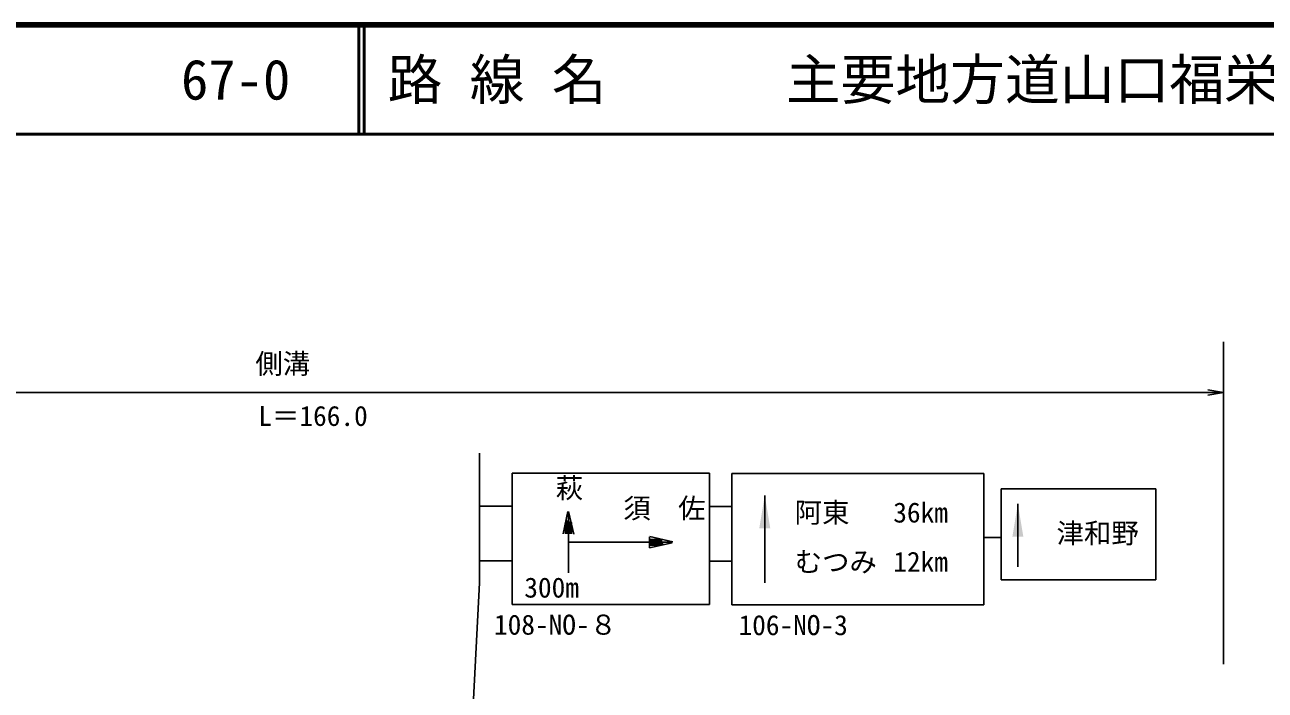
# Model space of a CAD drawing. Units: millimetres, scale not verified. Extents: x 40000 to 680000, y 20000 to 380000.
# Drawn here: x 147260 to 260491, y 319235 to 380000 of the extents above; entities that cross this region are included whole.
import ezdxf
from ezdxf.enums import TextEntityAlignment as Align

# ---------------------------------------------------------------- set-up
doc = ezdxf.new("R2010")
doc.units = ezdxf.units.MM
doc.header["$LTSCALE"] = 1000
for name, color, linetype, lineweight in [('M-STR-STR3', 7, 'Continuous', 25), ('M-STR-STRC', 7, 'Continuous', 25), ('M-TTL', 2, 'Continuous', 140), ('M-TTL-LINE', 7, 'Continuous', 50)]:
    doc.layers.add(name, color=color, linetype=linetype, lineweight=lineweight)
doc.layers.add('M-TTL-TXT', color=7, linetype='Continuous')
doc.styles.add('ＭＳ ゴシック', font='')
doc.styles.get('ＭＳ ゴシック').set_extended_font_data('MS Gothic')

# ---------------------------------------------------------------- blocks, each defined once
blk = doc.blocks.new('open_arrow')
at = {"color": 0, "linetype": 'Continuous', "lineweight": -2}
blk.add_lwpolyline([(7.5, 1.25), (0, 0), (7.5, -1.25)], dxfattribs=at)
blk = doc.blocks.new('filled_arrow')
at = {"color": 0, "linetype": 'Continuous', "lineweight": -2}
blk.add_solid([(7.5, 1.25), (0, 0), (7.5, -1.25)], dxfattribs=at)

msp = doc.modelspace()

# ---------------------------------------------------------------- linework, layer by layer
at = {"layer": 'M-STR-STR3'}
for p, q in [((256695, 351054), (256695, 321623)), ((89362, 346415), (256695, 346415))]:
    msp.add_line(p, q, dxfattribs=at)
at = {"layer": 'M-STR-STRC'}
for p, q in [((188762, 340871), (188762, 329052)), ((191762, 339052), (209762, 339052)), ((191762, 339052), (191762, 327052)), ((209762, 339052), (209762, 327052)), ((211811, 339027), (211811, 327027)), ((211811, 339027), (234811, 339027)), ((234811, 339027), (234811, 327027)), ((250500, 337609), (236400, 337609)), ((236400, 337609), (236400, 329309)), ((250500, 329309), (250500, 337609)), ((214811, 337027), (214811, 329027)), ((188762, 336052), (191762, 336052)), ((196391, 333500), (196835, 335565)), ((196886, 329968), (196886, 335529)), ((197367, 333472), (196893, 335557)), ((211811, 336013), (209811, 336013)), ((237911, 336253), (237911, 330494)), ((196613, 334533), (196613, 333500)), ((196760, 334730), (196760, 333500)), ((197025, 334635), (197025, 333500)), ((197154, 334543), (197154, 333500)), ((204294, 333243), (204294, 332243)), ((205337, 333006), (204294, 333006)), ((204323, 333267), (206408, 332793)), ((236400, 333173), (234811, 333173)), ((196886, 332743), (206355, 332743)), ((205428, 332878), (204294, 332878)), ((204294, 332243), (206359, 332688)), ((205523, 332613), (204294, 332613)), ((205326, 332466), (204294, 332466)), ((188762, 331052), (191762, 331052)), ((211811, 331013), (209811, 331013)), ((188762, 329052), (187147, 298002)), ((236400, 329309), (239422, 329309)), ((239899, 329309), (239214, 329309)), ((239772, 329309), (250500, 329309)), ((191762, 327052), (209762, 327052)), ((211811, 327027), (234811, 327027))]:
    msp.add_line(p, q, dxfattribs=at)
at = {"layer": 'M-TTL'}
msp.add_line((680000, 380000), (40000, 380000), dxfattribs=at)
at = {"layer": 'M-TTL-LINE'}
for p, q in [((177750, 380000), (177750, 370000)), ((178250, 380000), (178250, 370000)), ((40000, 370000), (680000, 370000))]:
    msp.add_line(p, q, dxfattribs=at)

# ---------------------------------------------------------------- block references
at = {"layer": 'M-STR-STR3', "xscale": 193, "yscale": 193, "rotation": 180}
msp.add_blockref('open_arrow', (256695, 346415), dxfattribs=at)
at = {"layer": 'M-STR-STRC', "xscale": 400, "yscale": 400, "rotation": 270}
for p in [(214811, 337027), (237911, 336253)]:
    msp.add_blockref('filled_arrow', p, dxfattribs=at)

# ---------------------------------------------------------------- texts
at = {"layer": 'M-STR-STR3', "style": 'ＭＳ ゴシック'}
for s, p in [('側溝', (168307, 347587)), ('L＝166.0', (168582, 342818))]:
    msp.add_text(s, height=1833, dxfattribs=at).set_placement(p, align=Align.BOTTOM_LEFT)
at = {"layer": 'M-STR-STRC', "style": 'ＭＳ ゴシック'}
for s, p in [('萩', (195727, 336235)), ('須\u3000佐', (201899, 334387)), ('阿東', (217540, 333996)), ('36km', (226540, 333996)), ('津和野', (241451, 332102)), ('むつみ', (217540, 329496)), ('12km', (226540, 329496)), ('300m', (192858, 327143)), ('108-NO-８', (190092, 323752)), ('106-NO-3', (212415, 323712))]:
    msp.add_text(s, height=1833, dxfattribs=at).set_placement(p, align=Align.BOTTOM_LEFT)
at = {"layer": 'M-TTL-TXT', "style": 'ＭＳ ゴシック'}
for s, p in [('路 線 名', (180380, 375000)), ('主要地方道山口福栄須佐線', (216734, 375000)), ('67-0', (161521, 375000))]:
    msp.add_text(s, height=3666, dxfattribs=at).set_placement(p, align=Align.MIDDLE_LEFT)

doc.saveas('drawing.dxf')
